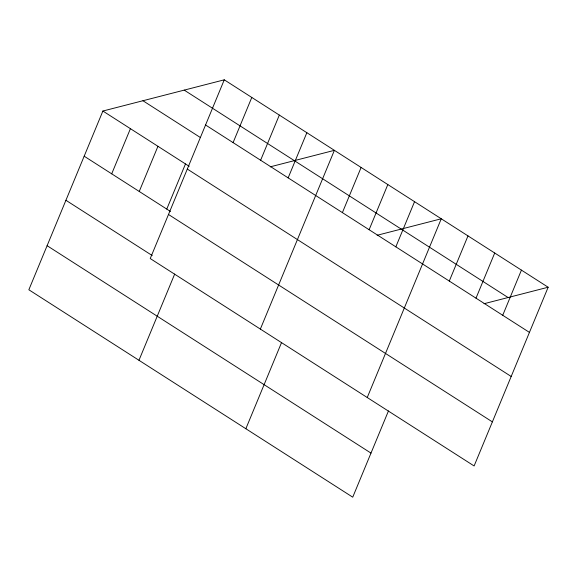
<?xml version="1.0" encoding="UTF-8"?>
<svg xmlns="http://www.w3.org/2000/svg" width="577" height="577" viewBox="0 0 577 577"><rect width="100%" height="100%" fill="white"/><g stroke="black" fill="none" stroke-linecap="round" stroke-linejoin="round"><path stroke-width="0.87" d="M224.265 79.821L150.236 258.554L474.114 465.964L548.15 287.231L224.265 79.821L102.886 111.036L28.85 289.769L352.735 497.179L388.458 410.932M111.707 173.828L130.416 128.671M139.237 191.463L157.947 146.298M166.767 209.09L185.477 163.926M138.97 360.286L174.694 274.039M233.094 142.613L251.796 97.448M260.624 160.24L279.326 115.083M288.154 177.875L306.856 132.71M260.357 329.07L334.386 150.337L270.26 166.832M245.852 428.733L281.576 342.486M342.399 212.61L361.108 167.453M369.121 229.725L387.831 184.561M395.844 246.833L414.546 201.676M367.239 397.517L441.268 218.784L377.134 235.279M449.281 281.057L467.99 235.899M476.003 298.172L494.713 253.007M502.726 315.28L521.428 270.115M484.016 303.726L548.15 287.231M184.214 90.12L508.092 297.53M205.563 124.985L529.441 332.395M142.937 100.737L200.233 137.427M102.886 111.036L189.191 166.313M187.301 169.061L511.186 376.471M84.177 156.201L170.489 211.47M168.491 214.478L492.376 421.881M65.922 200.277L152.227 255.553M47.105 245.694L370.989 453.104"/></g></svg>
